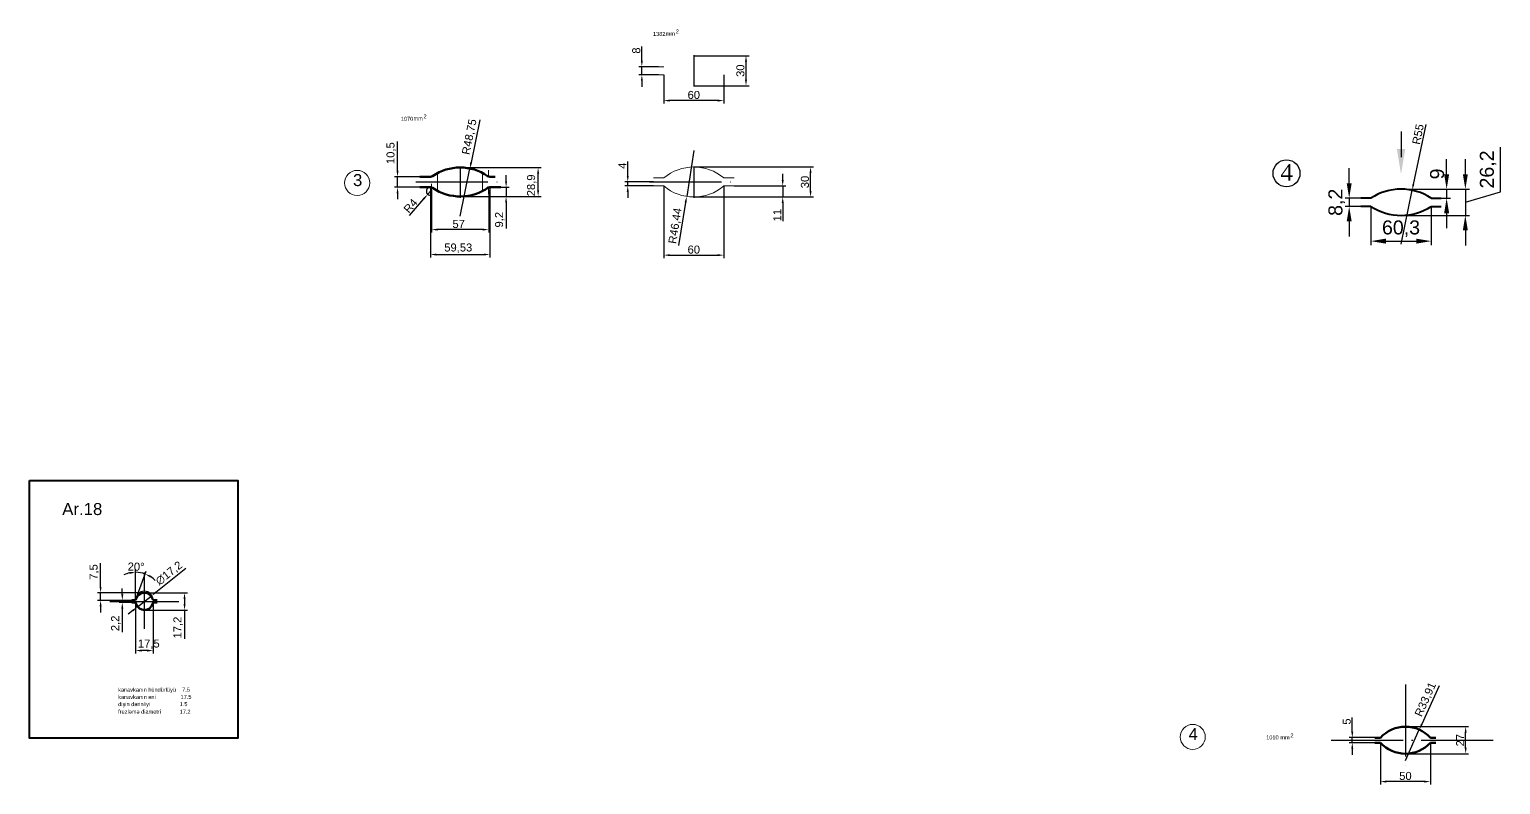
# Model space of a CAD drawing. Header units: millimetres. Extents: x -954 to 34898, y -2134 to 12006.
# Drawn here: x 10759 to 12230, y 7891 to 8645 of the extents above; entities that cross this region are included whole.
import ezdxf

# ---------------------------------------------------------------- set-up
doc = ezdxf.new("R2010")
doc.units = ezdxf.units.MM
doc.header["$LTSCALE"] = 3
doc.linetypes.add('ACAD_ISO04W100', pattern=[30, 24, -3, 0, -3])
for name, color, linetype, lineweight in [('apm2', 6, 'Continuous', 30), ('Main', 1, 'Continuous', 40), ('Quota', 3, 'Continuous', 40), ('контурная', 7, 'Continuous', 50), ('осевые', 1, 'ACAD_ISO04W100', 25), ('размерные', 7, 'Continuous', 25), ('тонкая', 7, 'Continuous', 20), ('тонкий', 7, 'Continuous', 20)]:
    doc.layers.add(name, color=color, linetype=linetype, lineweight=lineweight)
doc.layers.add('осевая', color=4, linetype='Continuous')
doc.styles.add('s1v4', font='arial.ttf', dxfattribs={"height": 4})
doc.styles.add('s2v4', font='arial.ttf', dxfattribs={"height": 8})
doc.styles.get("Standard").update_dxf_attribs({"font": 'arial.ttf'})
doc.dimstyles.new('Copy(2) of Copy(3) of ISO-25', dxfattribs={"dimtxt": 18, "dimasz": 25, "dimexe": 4, "dimexo": 0, "dimgap": 6, "dimtad": 1, "dimtxsty": 'Standard', "dimcen": 5, "dimadec": 0, "dimazin": 0, "dimtfac": 1, "dimtmove": 0, "dimatfit": 3, "dimfxl": 1, "dimarcsym": 0})
doc.dimstyles.new('s2v4', dxfattribs={"dimtxt": 8, "dimasz": 6, "dimexe": 3, "dimexo": 0, "dimgap": 1.5, "dimtad": 1, "dimtxsty": 'Standard', "dimcen": 2.5, "dimadec": 0, "dimazin": 0, "dimtfac": 1, "dimtmove": 0, "dimatfit": 3, "dimfxl": 1, "dimarcsym": 0})
doc.dimstyles.new('s2v4$0', dxfattribs={"dimtxt": 8, "dimasz": 6, "dimexe": 3, "dimexo": 0, "dimgap": 1.5, "dimtad": 1, "dimtxsty": 'Standard', "dimcen": 2.5, "dimadec": 0, "dimazin": 0, "dimtfac": 1, "dimtmove": 0, "dimatfit": 3, "dimfxl": 1, "dimarcsym": 0})

# ---------------------------------------------------------------- blocks, each defined once
blk = doc.blocks.new('*D1045')
at = {"layer": 'Defpoints', "color": 0, "transparency": 16777216}
for p in [(12109.7, 7932.8), (12159.7, 7932.8), (12109.7, 7893.9)]:
    blk.add_point(p, dxfattribs=at)
at = {"layer": 'тонкая', "color": 0, "lineweight": -2, "transparency": 16777216}
for p, q in [((12109.7, 7932.8), (12109.7, 7890.9)), ((12159.7, 7932.8), (12159.7, 7890.9)), ((12153.7, 7893.9), (12115.7, 7893.9))]:
    blk.add_line(p, q, dxfattribs=at)
at = {"layer": 'тонкая', "color": 0, "transparency": 16777216}
for points in [[(12115.7, 7894.9), (12115.7, 7892.9), (12109.7, 7893.9)], [(12153.7, 7894.9), (12153.7, 7892.9), (12159.7, 7893.9)]]:
    blk.add_solid(points, dxfattribs=at)
at = {"layer": 'тонкая', "color": 0, "transparency": 16777216, "insert": (12134.7, 7899.5), "char_height": 8, "attachment_point": 5}
blk.add_mtext('50', dxfattribs=at)
blk = doc.blocks.new('*D1046')
at = {"layer": 'Defpoints', "color": 0, "transparency": 16777216}
for p in [(12134.7, 7948.8), (12194.9, 7948.8), (12134.7, 7921.8)]:
    blk.add_point(p, dxfattribs=at)
at = {"layer": 'тонкая', "color": 0, "lineweight": -2, "transparency": 16777216}
for p, q in [((12134.7, 7948.8), (12197.9, 7948.8)), ((12194.9, 7927.8), (12194.9, 7942.8)), ((12134.7, 7921.8), (12197.9, 7921.8))]:
    blk.add_line(p, q, dxfattribs=at)
at = {"layer": 'тонкая', "color": 0, "transparency": 16777216}
for points in [[(12193.9, 7942.8), (12195.9, 7942.8), (12194.9, 7948.8)], [(12193.9, 7927.8), (12195.9, 7927.8), (12194.9, 7921.8)]]:
    blk.add_solid(points, dxfattribs=at)
at = {"layer": 'тонкая', "color": 0, "transparency": 16777216, "insert": (12189.4, 7935.3), "char_height": 8, "attachment_point": 5, "rotation": 90}
blk.add_mtext('27', dxfattribs=at)
blk = doc.blocks.new('*D1047')
at = {"layer": 'Defpoints', "color": 0, "transparency": 16777216}
for p in [(12148.6, 7945.8), (12134.7, 7914.9)]:
    blk.add_point(p, dxfattribs=at)
at = {"layer": 'тонкая', "color": 0, "lineweight": -2, "transparency": 16777216}
for p, q in [((12168.3, 7989.7), (12151.1, 7951.3)), ((12134.7, 7914.9), (12148.6, 7945.8))]:
    blk.add_line(p, q, dxfattribs=at)
at = {"layer": 'тонкая', "color": 0, "transparency": 16777216}
blk.add_solid([(12150.2, 7951.7), (12152, 7950.9), (12148.6, 7945.8)], dxfattribs=at)
at = {"layer": 'тонкая', "color": 0, "transparency": 16777216, "insert": (12155.2, 7975.8), "char_height": 8, "attachment_point": 5, "rotation": 65.811}
blk.add_mtext('R33,91', dxfattribs=at)
blk = doc.blocks.new('*D1049')
at = {"layer": 'Defpoints', "color": 0, "transparency": 16777216}
for p in [(12081.6, 7937.8), (12104.3, 7937.8), (12104.3, 7932.8)]:
    blk.add_point(p, dxfattribs=at)
at = {"layer": 'тонкая', "color": 0, "lineweight": -2, "transparency": 16777216}
for p, q in [((12081.6, 7943.8), (12081.6, 7958.1)), ((12104.3, 7937.8), (12078.6, 7937.8)), ((12104.3, 7932.8), (12078.6, 7932.8)), ((12081.6, 7932.8), (12081.6, 7937.8)), ((12081.6, 7926.8), (12081.6, 7920.8))]:
    blk.add_line(p, q, dxfattribs=at)
at = {"layer": 'тонкая', "color": 0, "transparency": 16777216}
for points in [[(12080.6, 7943.8), (12082.6, 7943.8), (12081.6, 7937.8)], [(12080.6, 7926.8), (12082.6, 7926.8), (12081.6, 7932.8)]]:
    blk.add_solid(points, dxfattribs=at)
at = {"layer": 'тонкая', "color": 0, "transparency": 16777216, "insert": (12076, 7953.9), "char_height": 8, "attachment_point": 5, "rotation": 90}
blk.add_mtext('5', dxfattribs=at)
blk = doc.blocks.new('*D956')
at = {"color": 0, "lineweight": -2, "transparency": 16777216}
for p, q in [((12194.6, 8500.8), (12194.6, 8515.8)), ((12229.8, 8483.3), (12229.8, 8527.8)), ((12130.3, 8485.8), (12198.6, 8485.8)), ((12194.6, 8485.8), (12194.6, 8459.6)), ((12194.6, 8485.8), (12194.6, 8459.6)), ((12194.6, 8472.7), (12229.8, 8483.3)), ((12130.3, 8459.6), (12198.6, 8459.6)), ((12194.6, 8444.6), (12194.6, 8429.6))]:
    blk.add_line(p, q, dxfattribs=at)
at = {"color": 0, "transparency": 16777216}
for points in [[(12192.1, 8500.8), (12197.1, 8500.8), (12194.6, 8485.8)], [(12192.1, 8444.6), (12197.1, 8444.6), (12194.6, 8459.6)]]:
    blk.add_solid(points, dxfattribs=at)
at = {"layer": 'Defpoints', "color": 0, "transparency": 16777216}
for p in [(12130.3, 8485.8), (12130.3, 8459.6), (12194.6, 8459.6)]:
    blk.add_point(p, dxfattribs=at)
at = {"color": 0, "transparency": 16777216, "insert": (12217.4, 8505.5), "char_height": 14, "attachment_point": 5, "rotation": 90}
blk.add_mtext('26,2', dxfattribs=at)
blk = doc.blocks.new('*D957')
at = {"color": 0, "lineweight": -2, "transparency": 16777216}
for p, q in [((12100.2, 8468.6), (12100.2, 8429.9)), ((12160.5, 8468.6), (12160.5, 8429.9)), ((12115.2, 8433.9), (12145.5, 8433.9))]:
    blk.add_line(p, q, dxfattribs=at)
at = {"color": 0, "transparency": 16777216}
for points in [[(12115.2, 8436.4), (12115.2, 8431.4), (12100.2, 8433.9)], [(12145.5, 8436.4), (12145.5, 8431.4), (12160.5, 8433.9)]]:
    blk.add_solid(points, dxfattribs=at)
at = {"layer": 'Defpoints', "color": 0, "transparency": 16777216}
for p in [(12100.2, 8468.6), (12160.5, 8468.6), (12160.5, 8433.9)]:
    blk.add_point(p, dxfattribs=at)
at = {"color": 0, "transparency": 16777216, "insert": (12130.3, 8446.3), "char_height": 14, "attachment_point": 5}
blk.add_mtext('60,3', dxfattribs=at)
blk = doc.blocks.new('*D958')
at = {"color": 0, "lineweight": -2, "transparency": 16777216}
for p, q in [((12078.5, 8491.8), (12078.5, 8506.8)), ((12090.2, 8476.8), (12074.5, 8476.8)), ((12078.5, 8476.8), (12078.5, 8468.6)), ((12090.2, 8468.6), (12074.5, 8468.6)), ((12078.5, 8453.6), (12078.5, 8438.6))]:
    blk.add_line(p, q, dxfattribs=at)
at = {"color": 0, "transparency": 16777216}
for points in [[(12076, 8491.8), (12081, 8491.8), (12078.5, 8476.8)], [(12076, 8453.6), (12081, 8453.6), (12078.5, 8468.6)]]:
    blk.add_solid(points, dxfattribs=at)
at = {"layer": 'Defpoints', "color": 0, "transparency": 16777216}
for p in [(12090.2, 8476.8), (12078.5, 8468.6), (12090.2, 8468.6)]:
    blk.add_point(p, dxfattribs=at)
at = {"color": 0, "transparency": 16777216, "insert": (12066, 8472.7), "char_height": 14, "attachment_point": 5, "rotation": 90}
blk.add_mtext('8,2', dxfattribs=at)
blk = doc.blocks.new('*D959')
at = {"color": 0, "lineweight": -2, "transparency": 16777216}
for p, q in [((12175.9, 8500.8), (12175.9, 8515.8)), ((12130.3, 8485.8), (12179.9, 8485.8)), ((12175.9, 8485.8), (12175.9, 8476.8)), ((12160.5, 8476.8), (12179.9, 8476.8)), ((12175.9, 8461.8), (12175.9, 8446.8))]:
    blk.add_line(p, q, dxfattribs=at)
at = {"color": 0, "transparency": 16777216}
for points in [[(12173.4, 8500.8), (12178.4, 8500.8), (12175.9, 8485.8)], [(12173.4, 8461.8), (12178.4, 8461.8), (12175.9, 8476.8)]]:
    blk.add_solid(points, dxfattribs=at)
at = {"layer": 'Defpoints', "color": 0, "transparency": 16777216}
for p in [(12130.3, 8485.8), (12160.5, 8476.8), (12175.9, 8476.8)]:
    blk.add_point(p, dxfattribs=at)
at = {"color": 0, "transparency": 16777216, "insert": (12166.4, 8501), "char_height": 14, "attachment_point": 5, "rotation": 90}
blk.add_mtext('9', dxfattribs=at)
blk = doc.blocks.new('*D1064')
at = {"layer": 'Defpoints', "color": 0, "transparency": 16777216}
for p in [(11127.3, 8498.2), (11149.4, 8498.2), (11149.4, 8487.7)]:
    blk.add_point(p, dxfattribs=at)
at = {"layer": 'тонкий', "color": 0, "lineweight": -2, "transparency": 16777216}
for p, q in [((11127.3, 8504.2), (11127.3, 8533.3)), ((11149.4, 8498.2), (11124.3, 8498.2)), ((11149.4, 8487.7), (11124.3, 8487.7)), ((11127.3, 8487.7), (11127.3, 8498.2)), ((11127.3, 8481.7), (11127.3, 8475.7))]:
    blk.add_line(p, q, dxfattribs=at)
at = {"layer": 'тонкий', "color": 0, "transparency": 16777216}
for points in [[(11126.3, 8504.2), (11128.3, 8504.2), (11127.3, 8498.2)], [(11126.3, 8481.7), (11128.3, 8481.7), (11127.3, 8487.7)]]:
    blk.add_solid(points, dxfattribs=at)
at = {"layer": 'тонкий', "color": 0, "transparency": 16777216, "insert": (11121, 8521.8), "char_height": 8, "attachment_point": 5, "rotation": 90}
blk.add_mtext('10,5', dxfattribs=at)
blk = doc.blocks.new('*D1065')
at = {"layer": 'Defpoints', "color": 0, "transparency": 16777216}
for p in [(11161.4, 8484.7), (11218.4, 8484.7), (11161.4, 8445.4)]:
    blk.add_point(p, dxfattribs=at)
at = {"layer": 'тонкий', "color": 0, "lineweight": -2, "transparency": 16777216}
for p, q in [((11161.4, 8484.7), (11161.4, 8442.4)), ((11218.4, 8484.7), (11218.4, 8442.4)), ((11212.4, 8445.4), (11167.4, 8445.4))]:
    blk.add_line(p, q, dxfattribs=at)
at = {"layer": 'тонкий', "color": 0, "transparency": 16777216}
for points in [[(11167.4, 8446.4), (11167.4, 8444.4), (11161.4, 8445.4)], [(11212.4, 8446.4), (11212.4, 8444.4), (11218.4, 8445.4)]]:
    blk.add_solid(points, dxfattribs=at)
at = {"layer": 'тонкий', "color": 0, "transparency": 16777216, "insert": (11188.4, 8451), "char_height": 8, "attachment_point": 5}
blk.add_mtext('57', dxfattribs=at)
blk = doc.blocks.new('*D960')
at = {"layer": 'Defpoints', "color": 0, "transparency": 16777216}
for p in [(11189.9, 8507.4), (11267.8, 8507.4), (11231.2, 8478.5)]:
    blk.add_point(p, dxfattribs=at)
at = {"layer": 'тонкий', "color": 0, "lineweight": -2, "transparency": 16777216}
for p, q in [((11189.9, 8507.4), (11270.8, 8507.4)), ((11267.8, 8484.5), (11267.8, 8501.4)), ((11231.2, 8478.5), (11270.8, 8478.5))]:
    blk.add_line(p, q, dxfattribs=at)
at = {"layer": 'тонкий', "color": 0, "transparency": 16777216}
for points in [[(11266.8, 8501.4), (11268.8, 8501.4), (11267.8, 8507.4)], [(11266.8, 8484.5), (11268.8, 8484.5), (11267.8, 8478.5)]]:
    blk.add_solid(points, dxfattribs=at)
at = {"layer": 'тонкий', "color": 0, "transparency": 16777216, "insert": (11261.5, 8489.6), "char_height": 8, "attachment_point": 5, "rotation": 90}
blk.add_mtext('28,9', dxfattribs=at)
blk = doc.blocks.new('*D961')
at = {"layer": 'Defpoints', "color": 0, "transparency": 16777216}
for p in [(11160.1, 8487.7), (11219.6, 8487.7), (11219.6, 8420.5)]:
    blk.add_point(p, dxfattribs=at)
at = {"layer": 'тонкий', "color": 0, "lineweight": -2, "transparency": 16777216}
for p, q in [((11160.1, 8487.7), (11160.1, 8417.5)), ((11219.6, 8487.7), (11219.6, 8417.5)), ((11166.1, 8420.5), (11213.6, 8420.5))]:
    blk.add_line(p, q, dxfattribs=at)
at = {"layer": 'тонкий', "color": 0, "transparency": 16777216}
for points in [[(11166.1, 8421.5), (11166.1, 8419.5), (11160.1, 8420.5)], [(11213.6, 8421.5), (11213.6, 8419.5), (11219.6, 8420.5)]]:
    blk.add_solid(points, dxfattribs=at)
at = {"layer": 'тонкий', "color": 0, "transparency": 16777216, "insert": (11188, 8426.8), "char_height": 8, "attachment_point": 5}
blk.add_mtext('59,53', dxfattribs=at)
blk = doc.blocks.new('*D1066')
at = {"layer": 'Defpoints', "color": 0, "transparency": 16777216}
for p in [(11227, 8487.7), (11235.8, 8487.7), (11189.9, 8478.5)]:
    blk.add_point(p, dxfattribs=at)
at = {"layer": 'тонкий', "color": 0, "lineweight": -2, "transparency": 16777216}
for p, q in [((11235.8, 8493.7), (11235.8, 8499.7)), ((11227, 8487.7), (11238.8, 8487.7)), ((11235.8, 8487.7), (11235.8, 8478.5)), ((11189.9, 8478.5), (11238.8, 8478.5)), ((11235.8, 8472.5), (11235.8, 8446.6))]:
    blk.add_line(p, q, dxfattribs=at)
at = {"layer": 'тонкий', "color": 0, "transparency": 16777216}
for points in [[(11234.8, 8493.7), (11236.8, 8493.7), (11235.8, 8487.7)], [(11234.8, 8472.5), (11236.8, 8472.5), (11235.8, 8478.5)]]:
    blk.add_solid(points, dxfattribs=at)
at = {"layer": 'тонкий', "color": 0, "transparency": 16777216, "insert": (11229.5, 8455.3), "char_height": 8, "attachment_point": 5, "rotation": 90}
blk.add_mtext('9,2', dxfattribs=at)
blk = doc.blocks.new('*D1067')
at = {"layer": 'Defpoints', "color": 0, "transparency": 16777216}
for p in [(11157.5, 8480.7), (11160.1, 8483.7)]:
    blk.add_point(p, dxfattribs=at)
at = {"layer": 'тонкий', "color": 0, "lineweight": -2, "transparency": 16777216}
for p, q in [((11139.3, 8459.6), (11153.6, 8476.2)), ((11160.1, 8483.7), (11157.5, 8480.7))]:
    blk.add_line(p, q, dxfattribs=at)
blk.add_arc((11160.1, 8483.7), 4, 89.9969, 272.2719, dxfattribs=at)
at = {"layer": 'тонкий', "color": 0, "transparency": 16777216}
blk.add_solid([(11152.8, 8476.8), (11154.3, 8475.5), (11157.5, 8480.7)], dxfattribs=at)
at = {"layer": 'тонкий', "color": 0, "transparency": 16777216, "insert": (11140.3, 8469.2), "char_height": 8, "attachment_point": 5, "rotation": 49.3}
blk.add_mtext('R4', dxfattribs=at)
blk = doc.blocks.new('*D1068')
at = {"layer": 'Defpoints', "color": 0, "transparency": 16777216}
for p in [(11199.6, 8506.5), (11189.9, 8458.7)]:
    blk.add_point(p, dxfattribs=at)
at = {"layer": 'тонкий', "color": 0, "lineweight": -2, "transparency": 16777216}
for p, q in [((11209.6, 8555.2), (11200.8, 8512.3)), ((11189.9, 8458.7), (11199.6, 8506.5))]:
    blk.add_line(p, q, dxfattribs=at)
at = {"layer": 'тонкий', "color": 0, "transparency": 16777216}
blk.add_solid([(11199.8, 8512.5), (11201.8, 8512.1), (11199.6, 8506.5)], dxfattribs=at)
at = {"layer": 'тонкий', "color": 0, "transparency": 16777216, "insert": (11199.6, 8538), "char_height": 8, "attachment_point": 5, "rotation": 78.4578}
blk.add_mtext('R48,75', dxfattribs=at)
blk = doc.blocks.new('*D1069')
at = {"layer": 'Defpoints', "color": 0, "transparency": 16777216}
for p in [(12141.4, 8484.7), (12130.3, 8430.8)]:
    blk.add_point(p, dxfattribs=at)
at = {"layer": 'тонкая', "color": 0, "lineweight": -2, "transparency": 16777216}
for p, q in [((12155, 8550.5), (12142.6, 8490.6)), ((12130.3, 8430.8), (12141.4, 8484.7))]:
    blk.add_line(p, q, dxfattribs=at)
at = {"layer": 'тонкая', "color": 0, "transparency": 16777216}
blk.add_solid([(12141.7, 8490.8), (12143.6, 8490.4), (12141.4, 8484.7)], dxfattribs=at)
at = {"layer": 'тонкая', "color": 0, "transparency": 16777216, "insert": (12147.3, 8540.7), "char_height": 8, "attachment_point": 5, "rotation": 78.3439}
blk.add_mtext('R55', dxfattribs=at)
blk = doc.blocks.new('*D1070')
at = {"layer": 'Defpoints', "color": 0, "transparency": 16777216}
for p in [(11423.4, 8524.4), (11416.3, 8478.6)]:
    blk.add_point(p, dxfattribs=at)
at = {"layer": 'тонкая', "color": 0, "lineweight": -2, "transparency": 16777216}
for p, q in [((11423.4, 8524.4), (11416.3, 8478.6)), ((11408.6, 8429.5), (11415.3, 8472.6))]:
    blk.add_line(p, q, dxfattribs=at)
at = {"layer": 'тонкая', "color": 0, "transparency": 16777216}
blk.add_solid([(11414.3, 8472.8), (11416.3, 8472.5), (11416.3, 8478.6)], dxfattribs=at)
at = {"layer": 'тонкая', "color": 0, "transparency": 16777216, "insert": (11405.3, 8449.1), "char_height": 8, "attachment_point": 5, "rotation": 81.106}
blk.add_mtext('R46,44', dxfattribs=at)
blk = doc.blocks.new('*D1071')
at = {"layer": 'Defpoints', "color": 0, "transparency": 16777216}
for p in [(11357.4, 8493), (11383, 8493), (11383, 8489)]:
    blk.add_point(p, dxfattribs=at)
at = {"layer": 'тонкая', "color": 0, "lineweight": -2, "transparency": 16777216}
for p, q in [((11357.4, 8499), (11357.4, 8513.5)), ((11383, 8493), (11354.4, 8493)), ((11383, 8489), (11354.4, 8489)), ((11357.4, 8489), (11357.4, 8493)), ((11357.4, 8483), (11357.4, 8477))]:
    blk.add_line(p, q, dxfattribs=at)
at = {"layer": 'тонкая', "color": 0, "transparency": 16777216}
for points in [[(11356.4, 8499), (11358.4, 8499), (11357.4, 8493)], [(11356.4, 8483), (11358.4, 8483), (11357.4, 8489)]]:
    blk.add_solid(points, dxfattribs=at)
at = {"layer": 'тонкая', "color": 0, "transparency": 16777216, "insert": (11351.9, 8509.3), "char_height": 8, "attachment_point": 5, "rotation": 90}
blk.add_mtext('4', dxfattribs=at)
blk = doc.blocks.new('*D1072')
at = {"layer": 'Defpoints', "color": 0, "transparency": 16777216}
for p in [(11393.4, 8489), (11453.4, 8489), (11453.4, 8419.9)]:
    blk.add_point(p, dxfattribs=at)
at = {"layer": 'тонкая', "color": 0, "lineweight": -2, "transparency": 16777216}
for p, q in [((11393.4, 8489), (11393.4, 8416.9)), ((11453.4, 8489), (11453.4, 8416.9)), ((11399.4, 8419.9), (11447.4, 8419.9))]:
    blk.add_line(p, q, dxfattribs=at)
at = {"layer": 'тонкая', "color": 0, "transparency": 16777216}
for points in [[(11399.4, 8420.9), (11399.4, 8418.9), (11393.4, 8419.9)], [(11447.4, 8420.9), (11447.4, 8418.9), (11453.4, 8419.9)]]:
    blk.add_solid(points, dxfattribs=at)
at = {"layer": 'тонкая', "color": 0, "transparency": 16777216, "insert": (11423.4, 8425.4), "char_height": 8, "attachment_point": 5}
blk.add_mtext('60', dxfattribs=at)
blk = doc.blocks.new('*D1073')
at = {"layer": 'Defpoints', "color": 0, "transparency": 16777216}
for p in [(11463.8, 8489), (11423.4, 8478), (11512.3, 8478)]:
    blk.add_point(p, dxfattribs=at)
at = {"layer": 'тонкая', "color": 0, "lineweight": -2, "transparency": 16777216}
for p, q in [((11512.3, 8495), (11512.3, 8501)), ((11463.8, 8489), (11515.3, 8489)), ((11512.3, 8489), (11512.3, 8478)), ((11423.4, 8478), (11515.3, 8478)), ((11512.3, 8472), (11512.3, 8453.8))]:
    blk.add_line(p, q, dxfattribs=at)
at = {"layer": 'тонкая', "color": 0, "transparency": 16777216}
for points in [[(11511.3, 8495), (11513.3, 8495), (11512.3, 8489)], [(11511.3, 8472), (11513.3, 8472), (11512.3, 8478)]]:
    blk.add_solid(points, dxfattribs=at)
at = {"layer": 'тонкая', "color": 0, "transparency": 16777216, "insert": (11506.8, 8459.9), "char_height": 8, "attachment_point": 5, "rotation": 90}
blk.add_mtext('11', dxfattribs=at)
blk = doc.blocks.new('*D1074')
at = {"layer": 'Defpoints', "color": 0, "transparency": 16777216}
for p in [(11423.4, 8508), (11540.1, 8508), (11423.4, 8478)]:
    blk.add_point(p, dxfattribs=at)
at = {"layer": 'тонкая', "color": 0, "lineweight": -2, "transparency": 16777216}
for p, q in [((11423.4, 8508), (11543.1, 8508)), ((11540.1, 8484), (11540.1, 8502)), ((11423.4, 8478), (11543.1, 8478))]:
    blk.add_line(p, q, dxfattribs=at)
at = {"layer": 'тонкая', "color": 0, "transparency": 16777216}
for points in [[(11539.1, 8502), (11541.1, 8502), (11540.1, 8508)], [(11539.1, 8484), (11541.1, 8484), (11540.1, 8478)]]:
    blk.add_solid(points, dxfattribs=at)
at = {"layer": 'тонкая', "color": 0, "transparency": 16777216, "insert": (11534.5, 8493), "char_height": 8, "attachment_point": 5, "rotation": 90}
blk.add_mtext('30', dxfattribs=at)
blk = doc.blocks.new('*D1075')
at = {"layer": 'Defpoints', "color": 0, "transparency": 16777216}
for p in [(11393.4, 8600.2), (11453.4, 8600.2), (11393.4, 8574.3)]:
    blk.add_point(p, dxfattribs=at)
at = {"layer": 'тонкая', "color": 0, "lineweight": -2, "transparency": 16777216}
for p, q in [((11393.4, 8600.2), (11393.4, 8571.3)), ((11453.4, 8600.2), (11453.4, 8571.3)), ((11447.4, 8574.3), (11399.4, 8574.3))]:
    blk.add_line(p, q, dxfattribs=at)
at = {"layer": 'тонкая', "color": 0, "transparency": 16777216}
for points in [[(11399.4, 8575.3), (11399.4, 8573.3), (11393.4, 8574.3)], [(11447.4, 8575.3), (11447.4, 8573.3), (11453.4, 8574.3)]]:
    blk.add_solid(points, dxfattribs=at)
at = {"layer": 'тонкая', "color": 0, "transparency": 16777216, "insert": (11423.4, 8579.9), "char_height": 8, "attachment_point": 5}
blk.add_mtext('60', dxfattribs=at)
blk = doc.blocks.new('*D1076')
at = {"layer": 'Defpoints', "color": 0, "transparency": 16777216}
for p in [(11423.4, 8619.1), (11475.6, 8619.1), (11423.4, 8589.2)]:
    blk.add_point(p, dxfattribs=at)
at = {"layer": 'тонкая', "color": 0, "lineweight": -2, "transparency": 16777216}
for p, q in [((11423.4, 8619.1), (11478.6, 8619.1)), ((11475.6, 8595.2), (11475.6, 8613.1)), ((11423.4, 8589.2), (11478.6, 8589.2))]:
    blk.add_line(p, q, dxfattribs=at)
at = {"layer": 'тонкая', "color": 0, "transparency": 16777216}
for points in [[(11474.6, 8613.1), (11476.6, 8613.1), (11475.6, 8619.1)], [(11474.6, 8595.2), (11476.6, 8595.2), (11475.6, 8589.2)]]:
    blk.add_solid(points, dxfattribs=at)
at = {"layer": 'тонкая', "color": 0, "transparency": 16777216, "insert": (11470, 8604.2), "char_height": 8, "attachment_point": 5, "rotation": 90}
blk.add_mtext('30', dxfattribs=at)
blk = doc.blocks.new('*D1077')
at = {"layer": 'Defpoints', "color": 0, "transparency": 16777216}
for p in [(11371.5, 8608.2), (11388.2, 8608.2), (11388.2, 8600.2)]:
    blk.add_point(p, dxfattribs=at)
at = {"layer": 'тонкая', "color": 0, "lineweight": -2, "transparency": 16777216}
for p, q in [((11371.5, 8614.2), (11371.5, 8628.4)), ((11388.2, 8608.2), (11368.5, 8608.2)), ((11371.5, 8600.2), (11371.5, 8608.2)), ((11388.2, 8600.2), (11368.5, 8600.2)), ((11371.5, 8594.2), (11371.5, 8588.2))]:
    blk.add_line(p, q, dxfattribs=at)
at = {"layer": 'тонкая', "color": 0, "transparency": 16777216}
for points in [[(11370.5, 8614.2), (11372.5, 8614.2), (11371.5, 8608.2)], [(11370.5, 8594.2), (11372.5, 8594.2), (11371.5, 8600.2)]]:
    blk.add_solid(points, dxfattribs=at)
at = {"layer": 'тонкая', "color": 0, "transparency": 16777216, "insert": (11365.9, 8624.3), "char_height": 8, "attachment_point": 5, "rotation": 90}
blk.add_mtext('8', dxfattribs=at)
blk = doc.blocks.new('*D2710')
at = {"layer": 'Defpoints', "color": 0, "transparency": 16777216}
for p in [(10830.5, 8075), (10861.6, 8075), (10874.2, 8082.5)]:
    blk.add_point(p, dxfattribs=at)
at = {"layer": 'размерные', "color": 0, "lineweight": -2, "transparency": 16777216}
for p, q in [((10830.5, 8088.5), (10830.5, 8112.1)), ((10874.2, 8082.5), (10827.5, 8082.5)), ((10861.6, 8075), (10827.5, 8075)), ((10830.5, 8075), (10830.5, 8082.5)), ((10830.5, 8069), (10830.5, 8063))]:
    blk.add_line(p, q, dxfattribs=at)
at = {"layer": 'размерные', "color": 0, "transparency": 16777216}
for points in [[(10829.5, 8088.5), (10831.5, 8088.5), (10830.5, 8082.5)], [(10829.5, 8069), (10831.5, 8069), (10830.5, 8075)]]:
    blk.add_solid(points, dxfattribs=at)
at = {"layer": 'размерные', "color": 0, "transparency": 16777216, "insert": (10824.2, 8103.3), "char_height": 8, "attachment_point": 5, "rotation": 90}
blk.add_mtext('7,5', dxfattribs=at)
blk = doc.blocks.new('*D2711')
at = {"layer": 'Defpoints', "color": 0, "transparency": 16777216}
for p in [(10881, 8079.3), (10867.5, 8068.6)]:
    blk.add_point(p, dxfattribs=at)
at = {"layer": 'размерные', "color": 0, "lineweight": -2, "transparency": 16777216}
for p, q in [((10915.8, 8106.9), (10885.7, 8083)), ((10867.5, 8068.6), (10881, 8079.3)), ((10862.8, 8064.8), (10858.1, 8061.1))]:
    blk.add_line(p, q, dxfattribs=at)
at = {"layer": 'размерные', "color": 0, "transparency": 16777216}
for points in [[(10885.1, 8083.8), (10886.3, 8082.2), (10881, 8079.3)], [(10862.2, 8065.6), (10863.4, 8064.1), (10867.5, 8068.6)]]:
    blk.add_solid(points, dxfattribs=at)
at = {"layer": 'размерные', "color": 0, "transparency": 16777216, "insert": (10899.1, 8101.8), "char_height": 8, "attachment_point": 5, "rotation": 38.4351}
blk.add_mtext('∅17,2', dxfattribs=at)
blk = doc.blocks.new('*D2712')
at = {"layer": 'Defpoints', "color": 0, "transparency": 16777216}
for p in [(10874.2, 8082.5), (10874.2, 8065.3), (10914.4, 8065.3)]:
    blk.add_point(p, dxfattribs=at)
at = {"layer": 'размерные', "color": 0, "lineweight": -2, "transparency": 16777216}
for p, q in [((10874.2, 8082.5), (10917.4, 8082.5)), ((10914.4, 8076.5), (10914.4, 8071.3)), ((10874.2, 8065.3), (10917.4, 8065.3)), ((10914.4, 8065.3), (10914.4, 8036.4))]:
    blk.add_line(p, q, dxfattribs=at)
at = {"layer": 'размерные', "color": 0, "transparency": 16777216}
for points in [[(10913.4, 8076.5), (10915.4, 8076.5), (10914.4, 8082.5)], [(10913.4, 8071.3), (10915.4, 8071.3), (10914.4, 8065.3)]]:
    blk.add_solid(points, dxfattribs=at)
at = {"layer": 'размерные', "color": 0, "transparency": 16777216, "insert": (10908, 8047.8), "char_height": 8, "attachment_point": 5, "rotation": 90}
blk.add_mtext('17,2', dxfattribs=at)
blk = doc.blocks.new('*D2713')
at = {"layer": 'Defpoints', "color": 0, "transparency": 16777216}
for p in [(10872, 8102.3), (10865.5, 8078.7), (10865.5, 8075), (10865.5, 8075), (10866.1, 8076.7)]:
    blk.add_point(p, dxfattribs=at)
at = {"layer": 'размерные', "color": 0, "lineweight": -2, "transparency": 16777216}
for p, q in [((10865.5, 8078.7), (10865.5, 8106)), ((10866.1, 8076.7), (10876.1, 8104.2))]:
    blk.add_line(p, q, dxfattribs=at)
for start, end in [(102.2889, 114.5779), (70, 90), (45.4221, 57.7111)]:
    blk.add_arc((10865.5, 8075), 28, start, end, dxfattribs=at)
at = {"layer": 'размерные', "color": 0, "transparency": 16777216}
for points in [[(10859.4, 8103.4), (10859.6, 8101.4), (10865.5, 8103)], [(10880, 8097.8), (10880.9, 8099.6), (10875.1, 8101.4)]]:
    blk.add_solid(points, dxfattribs=at)
at = {"layer": 'размерные', "color": 0, "transparency": 16777216, "insert": (10866, 8108.6), "char_height": 8, "attachment_point": 5, "rotation": 359.0577}
blk.add_mtext('20°', dxfattribs=at)
blk = doc.blocks.new('*D2708')
at = {"layer": 'Defpoints', "color": 0, "transparency": 16777216}
for p in [(10854.2, 8075), (10852.2, 8072.8), (10861.6, 8072.8)]:
    blk.add_point(p, dxfattribs=at)
at = {"layer": 'размерные', "color": 0, "lineweight": -2, "transparency": 16777216}
for p, q in [((10854.2, 8075), (10849.2, 8075)), ((10852.2, 8081), (10852.2, 8087)), ((10852.2, 8075), (10852.2, 8072.8)), ((10861.6, 8072.8), (10849.2, 8072.8)), ((10852.2, 8066.8), (10852.2, 8043.2))]:
    blk.add_line(p, q, dxfattribs=at)
at = {"layer": 'размерные', "color": 0, "transparency": 16777216}
for points in [[(10851.2, 8081), (10853.2, 8081), (10852.2, 8075)], [(10851.2, 8066.8), (10853.2, 8066.8), (10852.2, 8072.8)]]:
    blk.add_solid(points, dxfattribs=at)
at = {"layer": 'размерные', "color": 0, "transparency": 16777216, "insert": (10845.8, 8052), "char_height": 8, "attachment_point": 5, "rotation": 90}
blk.add_mtext('2,2', dxfattribs=at)
blk = doc.blocks.new('*D2709')
at = {"layer": 'Defpoints', "color": 0, "transparency": 16777216}
for p in [(10865.5, 8072.8), (10883, 8072.8), (10865.5, 8024.8)]:
    blk.add_point(p, dxfattribs=at)
at = {"layer": 'размерные', "color": 0, "lineweight": -2, "transparency": 16777216}
for p, q in [((10865.5, 8072.8), (10865.5, 8021.8)), ((10883, 8072.8), (10883, 8021.8)), ((10877, 8024.8), (10871.5, 8024.8))]:
    blk.add_line(p, q, dxfattribs=at)
at = {"layer": 'размерные', "color": 0, "transparency": 16777216}
for points in [[(10871.5, 8025.8), (10871.5, 8023.8), (10865.5, 8024.8)], [(10877, 8025.8), (10877, 8023.8), (10883, 8024.8)]]:
    blk.add_solid(points, dxfattribs=at)
at = {"layer": 'размерные', "color": 0, "transparency": 16777216, "insert": (10878.7, 8031.1), "char_height": 8, "attachment_point": 5}
blk.add_mtext('17,5', dxfattribs=at)

msp = doc.modelspace()

# ---------------------------------------------------------------- linework, layer by layer
msp.add_circle((12015.859, 8501.623), 13.463)
at = {"layer": 'apm2', "linetype": 'ByBlock'}
msp.add_line((12130.313, 8543.503), (12130.313, 8517.913), dxfattribs=at)
msp.add_solid([(12126.146, 8525.838), (12134.48, 8525.838), (12130.313, 8500.838)], dxfattribs=at)
at = {"layer": 'Main'}
for p, q in [((12100.175, 8476.836), (12090.175, 8476.836)), ((12160.475, 8476.836), (12170.475, 8476.836)), ((12100.175, 8468.636), (12090.175, 8468.636)), ((12160.475, 8468.636), (12170.475, 8468.636))]:
    msp.add_line(p, q, dxfattribs=at)
for centre, start, end in [((12130.325, 8430.834), 56.758486, 123.241514), ((12130.325, 8514.637), 236.758486, 303.241514)]:
    msp.add_arc(centre, 55.001, start, end, dxfattribs=at)
at = {"layer": 'Quota'}
msp.add_lwpolyline([(10759.352, 8194.733), (10967.799, 8194.733), (10967.799, 7937.427), (10759.352, 7937.427)], close=True, dxfattribs=at)
at = {"layer": 'контурная'}
for p, q in [((11149.432, 8498.236), (11160.099, 8498.237)), ((11149.432, 8487.736), (11160.098, 8487.735)), ((11219.624, 8498.236), (11224.885, 8498.236)), ((11219.624, 8487.735), (11230.448, 8487.735)), ((10865.488, 8075.018), (10861.598, 8075.018)), ((10865.488, 8075.018), (10866.088, 8076.668)), ((10882.986, 8075.018), (10882.385, 8076.668)), ((10882.986, 8075.018), (10886.876, 8075.018)), ((10865.488, 8072.818), (10861.598, 8072.818)), ((10865.488, 8072.818), (10866.088, 8071.168)), ((10882.986, 8072.818), (10882.385, 8071.168)), ((10882.986, 8072.818), (10886.876, 8072.818)), ((12109.721, 7937.782), (12104.252, 7937.782)), ((12109.721, 7932.782), (12104.252, 7932.782)), ((12159.721, 7937.782), (12165.191, 7937.782)), ((12159.721, 7932.782), (12165.191, 7932.782))]:
    msp.add_line(p, q, dxfattribs=at)
for centre, radius, start, end in [((11189.861, 8458.69), 48.746, 55.648643, 124.351255), ((11160.098, 8483.735), 4, 55.648424, 89.996872), ((11160.098, 8502.237), 4, 270.004025, 304.351255), ((11189.861, 8527.282), 48.746, 235.648424, 305.779135), ((11219.624, 8502.236), 4, 235.648643, 270), ((11219.624, 8483.735), 4, 90, 124.351789), ((10874.237, 8073.918), 8.6, 18.64887, 161.35113), ((10874.237, 8073.918), 8.6, 198.64887, 341.35113), ((12134.721, 7914.873), 33.909, 42.501011, 137.498989), ((12134.721, 7955.692), 33.909, 222.501011, 317.498989)]:
    msp.add_arc(centre, radius, start, end, dxfattribs=at)
at = {"layer": 'осевая'}
for p, q in [((10874.237, 8046.581), (10874.237, 8102.858)), ((10839.668, 8073.918), (10908.806, 8073.918))]:
    msp.add_line(p, q, dxfattribs=at)
at = {"layer": 'осевые'}
for p, q in [((11423.433, 8619.774), (11423.434, 8588.348)), ((11189.86, 8508.608), (11189.862, 8477.182)), ((11423.433, 8508.608), (11423.434, 8477.182)), ((11145.652, 8492.986), (11233.292, 8492.986)), ((11379.225, 8492.986), (11466.865, 8492.986)), ((12134.721, 7990.935), (12134.721, 7904.556)), ((12060.418, 7935.282), (12228.131, 7935.282))]:
    msp.add_line(p, q, dxfattribs=at)
at = {"layer": 'размерные'}
for p, q in [((11189.861, 8507.436), (11190.658, 8507.436)), ((11158.831, 8487.735), (11161.431, 8487.735)), ((11219.467, 8487.735), (11217.569, 8487.735)), ((11189.861, 8478.536), (11190.658, 8478.536)), ((10865.488, 8075.018), (10865.488, 8078.707)), ((10874.237, 8082.518), (10874.237, 8084.018))]:
    msp.add_line(p, q, dxfattribs=at)
msp.add_arc((10874.237, 8075.418), 8.6, 0, 179.93714, dxfattribs=at)
at = {"layer": 'тонкая'}
for p, q in [((11393.434, 8608.153), (11383.03, 8608.153)), ((11393.434, 8600.153), (11383.03, 8600.153)), ((11218.361, 8504.846), (11218.361, 8497.686)), ((11161.361, 8483.226), (11161.361, 8490.98)), ((11218.361, 8481.126), (11218.361, 8488.286)), ((11393.434, 8496.986), (11383.03, 8496.986)), ((11393.434, 8488.986), (11383.03, 8488.986)), ((11453.434, 8496.976), (11463.837, 8496.976)), ((11453.434, 8488.996), (11463.837, 8488.996))]:
    msp.add_line(p, q, dxfattribs=at)
for centre in [(11086.94, 8492.032), (11922.133, 7938.552)]:
    msp.add_circle(centre, 12.532, dxfattribs=at)
for centre, start, end in [((11423.434, 8461.533), 49.762292, 130.237708), ((11423.434, 8524.439), 229.762292, 310.237708)]:
    msp.add_arc(centre, 46.442, start, end, dxfattribs=at)
at = {"layer": 'тонкий'}
for p, q in [((11167.361, 8500.982), (11167.361, 8484.989)), ((11212.362, 8500.982), (11212.362, 8484.989))]:
    msp.add_line(p, q, dxfattribs=at)

# ---------------------------------------------------------------- texts
at = {"insert": (12009.755, 8510.958), "char_height": 16.64, "width": 9.64736, "attachment_point": 1}
msp.add_mtext('{\\fTimes New Roman|b0|i0|c0|p18;4}', dxfattribs=at)
at = {"layer": 'размерные', "style": 's2v4'}
msp.add_text('Ar.18', height=12, dxfattribs=at).set_placement((10792.128, 8160.23))
at = {"layer": 'тонкая', "style": 's1v4'}
for s, p in [('1382', (11382.655, 8638.936)), ('mm', (11395.316, 8639.202)), ('2', (11405.386, 8641.346)), ('1070', (11130.561, 8554.116)), ('2', (11153.292, 8556.526)), ('mm', (11143.222, 8554.382)), ('kanavkanın hündürlüyü    7.5', (10848.032, 7983.697)), ('dişin dərinliyi                   1.5', (10848.032, 7969.317)), ('kanavkanın eni                17.5', (10848.032, 7976.467)), ('frezləmə diametri            17.2', (10848.032, 7961.775)), ('2', (12019.762, 7938.121)), ('1010', (11995.539, 7936.077)), ('mm', (12009.692, 7935.976))]:
    msp.add_text(s, height=4, dxfattribs=at).set_placement(p)
at = {"layer": 'тонкий', "style": 's1v4'}
for s, p in [('3', (11082.777, 8488.881)), ('4', (11917.97, 7935.402))]:
    msp.add_text(s, height=12, dxfattribs=at).set_placement(p)

# ---------------------------------------------------------------- dimensions: what is measured, and where the dimension line sits
dim = msp.add_linear_dim(base=(12194.574, 8459.636), p1=(12130.325, 8485.836), p2=(12130.325, 8459.636), angle=90, dimstyle='Copy(2) of Copy(3) of ISO-25', override={"dimtxt": 14, "dimasz": 15, "dimgap": 4, "dimtmove": 1})
dim.commit()
dim.dimension.update_dxf_attribs({"geometry": '*D956', "text_midpoint": (12217.401, 8487.308)})
for base, p1, p2, picture, middle in [((12175.858, 8476.836), (12130.325, 8485.836), (12160.475, 8476.836), '*D959', (12177.545, 8500.996)), ((12078.456, 8468.636), (12090.175, 8476.836), (12090.175, 8468.636), '*D958', (12078.456, 8472.736))]:
    dim = msp.add_linear_dim(base=base, p1=p1, p2=p2, angle=90, dimstyle='Copy(2) of Copy(3) of ISO-25', override={"dimtxt": 14, "dimasz": 15, "dimgap": 4, "dimtmove": 1})
    dim.commit()
    dim.dimension.update_dxf_attribs({"geometry": picture, "text_midpoint": middle, "dimtype": 160})
dim = msp.add_linear_dim(base=(12160.475, 8433.91), p1=(12100.175, 8468.636), p2=(12160.475, 8468.636), dimstyle='Copy(2) of Copy(3) of ISO-25', override={"dimtxt": 14, "dimasz": 15, "dimgap": 4, "dimtmove": 1})
dim.commit()
dim.dimension.update_dxf_attribs({"geometry": '*D957', "text_midpoint": (12130.325, 8433.91), "dimtype": 160})
at = {"layer": 'размерные'}
for base, p2, picture, middle in [((10830.526, 8075.018), (10861.598, 8075.018), '*D2710', (10830.526, 8103.298)), ((10914.352, 8065.318), (10874.237, 8065.318), '*D2712', (10914.352, 8047.845))]:
    dim = msp.add_linear_dim(base=base, p1=(10874.237, 8082.518), p2=p2, angle=90, dimstyle='s2v4$0', dxfattribs=at)
    dim.commit()
    dim.dimension.update_dxf_attribs({"geometry": picture, "text_midpoint": middle, "dimtype": 160})
dim = msp.add_angular_dim_2l(base=(10871.951, 8102.29), line1=((10865.488, 8075.018), (10865.488, 8078.707)), line2=((10865.488, 8075.018), (10866.088, 8076.668)), dimstyle='s2v4', dxfattribs=at)
dim.commit()
dim.dimension.update_dxf_attribs({"geometry": '*D2713', "text_midpoint": (10865.949, 8103.042), "dimtype": 162})
dim = msp.add_diameter_dim_2p(p1=(10867.5, 8068.572), p2=(10880.973, 8079.264), dimstyle='s2v4', dxfattribs=at)
dim.commit()
dim.dimension.update_dxf_attribs({"geometry": '*D2711', "text_midpoint": (10899.061, 8101.838)})
dim = msp.add_linear_dim(base=(10852.154, 8072.818), p1=(10854.165, 8075.018), p2=(10861.598, 8072.818), angle=90, dimstyle='s2v4$0', dxfattribs=at)
dim.commit()
dim.dimension.update_dxf_attribs({"geometry": '*D2708', "text_midpoint": (10845.846, 8052.008)})
dim = msp.add_linear_dim(base=(10865.488, 8024.815), p1=(10882.986, 8072.818), p2=(10865.488, 8072.818), dimstyle='s2v4$0', dxfattribs=at)
dim.commit()
dim.dimension.update_dxf_attribs({"geometry": '*D2709', "text_midpoint": (10878.711, 8024.815), "dimtype": 160})
at = {"layer": 'тонкая'}
for base, p1, p2, picture, middle in [((11371.488, 8608.153), (11388.232, 8600.153), (11388.232, 8608.153), '*D1077', (11365.903, 8624.288)), ((11357.42, 8492.986), (11383.03, 8488.986), (11383.03, 8492.986), '*D1071', (11351.92, 8509.252)), ((11512.342, 8477.996), (11463.837, 8488.996), (11423.434, 8477.996), '*D1073', (11506.825, 8459.915)), ((12081.592, 7937.782), (12104.252, 7932.782), (12104.252, 7937.782), '*D1049', (12076.024, 7953.935)), ((12194.937, 7948.782), (12134.721, 7921.782), (12134.721, 7948.782), '*D1046', (12189.421, 7935.282))]:
    dim = msp.add_linear_dim(base=base, p1=p1, p2=p2, angle=90, dimstyle='s2v4', dxfattribs=at)
    dim.commit()
    dim.dimension.update_dxf_attribs({"geometry": picture, "text_midpoint": middle})
for base, p1, p2, picture, middle in [((11475.624, 8619.142), (11423.434, 8589.163), (11423.435, 8619.142), '*D1076', (11470.037, 8604.153)), ((11540.095, 8507.975), (11423.434, 8477.996), (11423.435, 8507.975), '*D1074', (11534.507, 8492.986))]:
    dim = msp.add_linear_dim(base=base, p1=p1, p2=p2, angle=90, dimstyle='s2v4', override={"dimdec": 0}, dxfattribs=at)
    dim.commit()
    dim.dimension.update_dxf_attribs({"geometry": picture, "text_midpoint": middle})
for base, p1, p2, picture, middle in [((11393.434, 8574.266), (11453.434, 8600.153), (11393.434, 8600.153), '*D1075', (11423.434, 8579.85)), ((11453.434, 8419.857), (11393.434, 8488.986), (11453.434, 8488.986), '*D1072', (11423.434, 8425.442)), ((12109.721, 7893.943), (12159.721, 7932.782), (12109.721, 7932.782), '*D1045', (12134.721, 7899.528))]:
    dim = msp.add_linear_dim(base=base, p1=p1, p2=p2, dimstyle='s2v4', dxfattribs=at)
    dim.commit()
    dim.dimension.update_dxf_attribs({"geometry": picture, "text_midpoint": middle})
dim = msp.add_radius_dim(center=(12130.325, 8430.834), mpoint=(12141.438, 8484.701), dimstyle='s2v4', dxfattribs=at)
dim.commit()
dim.dimension.update_dxf_attribs({"geometry": '*D1069', "text_midpoint": (12152.763, 8539.602), "dimtype": 164})
for center, mpoint, picture, middle in [((11423.434, 8524.439), (11416.253, 8478.555), '*D1070', (11405.258, 8449.091)), ((12134.721, 7914.873), (12148.615, 7945.805), '*D1047', (12155.176, 7975.805))]:
    dim = msp.add_radius_dim(center=center, mpoint=mpoint, dimstyle='s2v4', dxfattribs=at)
    dim.commit()
    dim.dimension.update_dxf_attribs({"geometry": picture, "text_midpoint": middle})
at = {"layer": 'тонкий'}
dim = msp.add_radius_dim(center=(11189.861, 8458.69), mpoint=(11199.615, 8506.45), dimstyle='s2v4', dxfattribs=at)
dim.commit()
dim.dimension.update_dxf_attribs({"geometry": '*D1068', "text_midpoint": (11205.802, 8536.747), "dimtype": 164})
for base, p1, p2, picture, middle in [((11127.324, 8498.236), (11149.432, 8487.736), (11149.432, 8498.236), '*D1064', (11127.324, 8521.779)), ((11267.807, 8507.436), (11231.21, 8478.536), (11189.86, 8507.436), '*D960', (11267.807, 8489.632)), ((11235.804, 8487.735), (11189.861, 8478.536), (11227.023, 8487.735), '*D1066', (11235.804, 8455.349))]:
    dim = msp.add_linear_dim(base=base, p1=p1, p2=p2, angle=90, dimstyle='s2v4', dxfattribs=at)
    dim.commit()
    dim.dimension.update_dxf_attribs({"geometry": picture, "text_midpoint": middle, "dimtype": 160})
dim = msp.add_radius_dim(center=(11160.098, 8483.735), mpoint=(11157.49, 8480.703), dimstyle='s2v4', dxfattribs=at)
dim.commit()
dim.dimension.update_dxf_attribs({"geometry": '*D1067', "text_midpoint": (11140.321, 8469.177)})
for base, p1, p2, picture, middle in [((11219.624, 8420.47), (11160.098, 8487.735), (11219.624, 8487.735), '*D961', (11188.006, 8420.47)), ((11161.361, 8445.383), (11218.361, 8484.706), (11161.361, 8484.706), '*D1065', (11188.422, 8445.383))]:
    dim = msp.add_linear_dim(base=base, p1=p1, p2=p2, dimstyle='s2v4', dxfattribs=at)
    dim.commit()
    dim.dimension.update_dxf_attribs({"geometry": picture, "text_midpoint": middle, "dimtype": 160})

doc.saveas('drawing.dxf')
